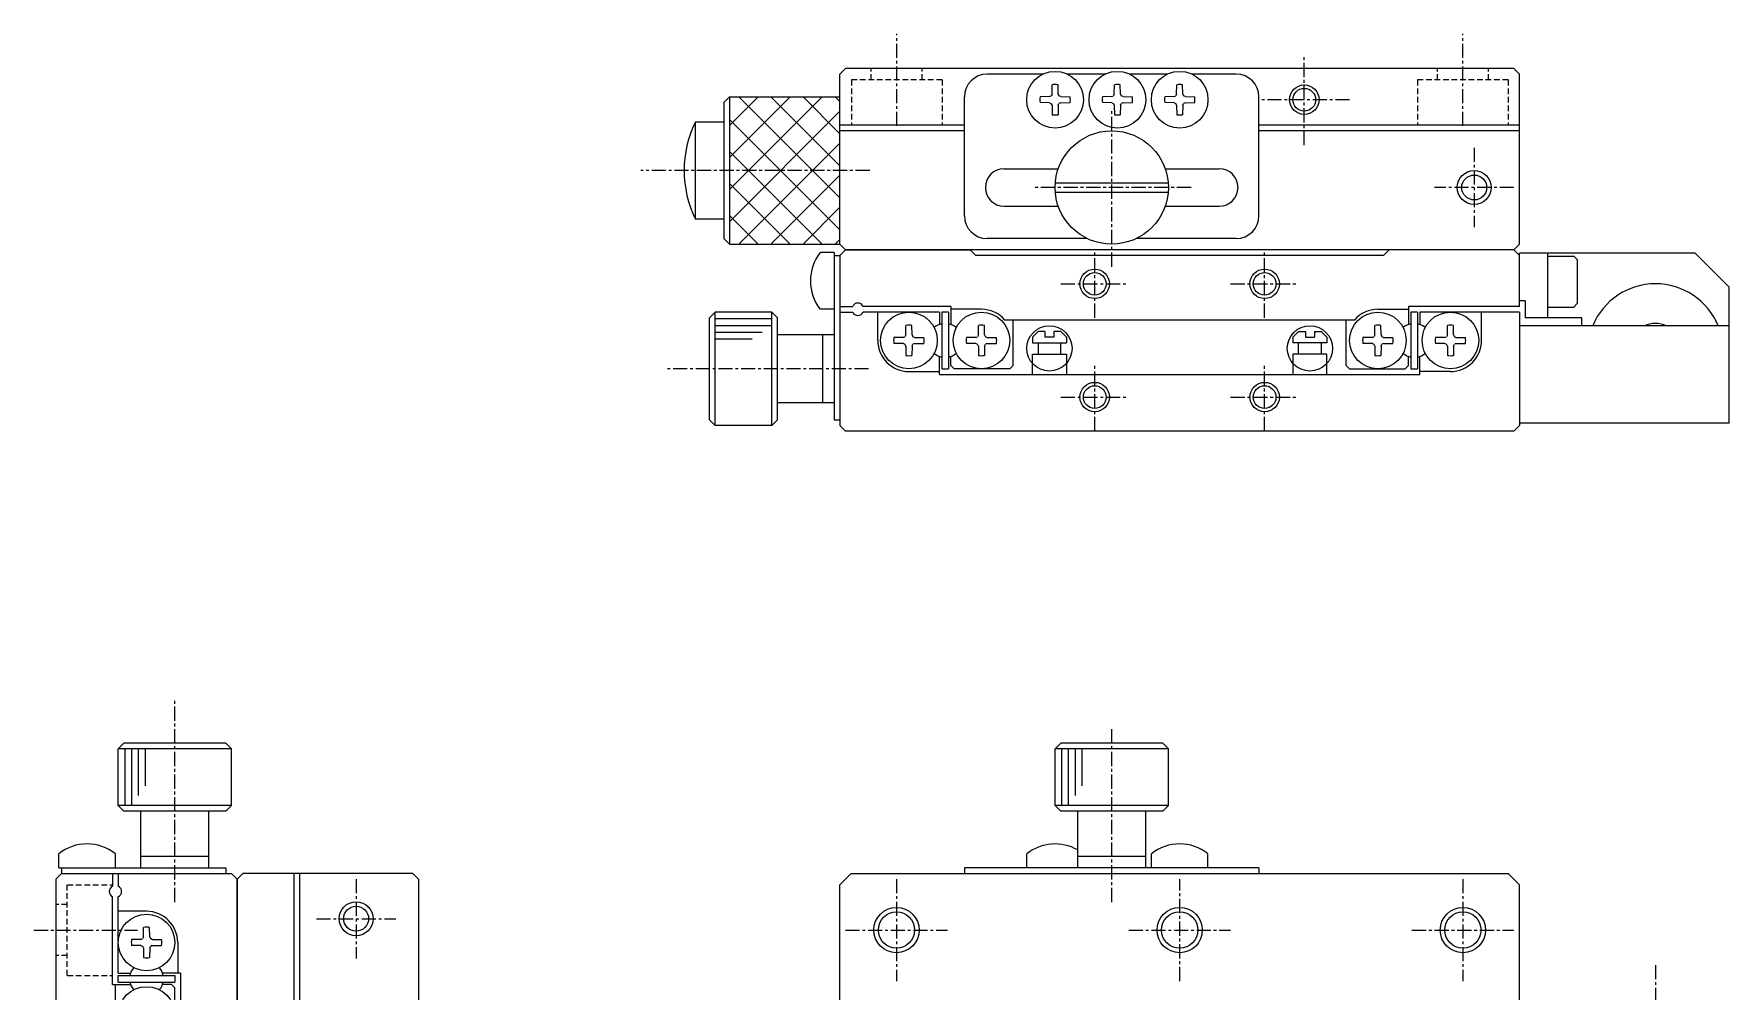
# Model space of a CAD drawing. Extents: x 119 to 455, y 76 to 303.
# Drawn here: x 119.4 to 269.1, y 219 to 303.5 of the extents above; entities that cross this region are included whole.
import ezdxf

# ---------------------------------------------------------------- set-up
doc = ezdxf.new("R2010")
doc.units = 0
doc.linetypes.add('CENTER', pattern=[2, 1.25, -0.25, 0.25, -0.25])
doc.linetypes.add('DASHED', pattern=[0.75, 0.5, -0.25])
doc.layers.get('0').update_dxf_attribs({"linetype": 'CONTINUOUS'})
doc.layers.add('CENTER', color=1, linetype='CENTER')

msp = doc.modelspace()

# ---------------------------------------------------------------- linework, layer by layer
at = {"color": 7, "linetype": 'CONTINUOUS'}
for p, q in [((191.05, 300.43), (190.55, 299.93)), ((190.55, 284.93), (190.55, 299.93)), ((250.05, 300.43), (191.05, 300.43)), ((208.46, 299.93), (203.55, 299.93)), ((213.96, 299.93), (210.64, 299.93)), ((219.46, 299.93), (216.14, 299.93)), ((225.55, 299.93), (221.64, 299.93)), ((250.05, 300.43), (250.55, 299.93)), ((250.55, 284.93), (250.55, 299.93)), ((180.8, 297.93), (180.3, 297.43)), ((180.8, 297.93), (190.55, 297.93)), ((180.8, 297.93), (180.8, 284.93)), ((201.55, 287.43), (201.55, 297.93)), ((209.05, 297.95), (208.23, 297.94)), ((209.05, 297.95), (209.22, 298.03)), ((209.28, 298.16), (209.22, 298.03)), ((209.28, 298.16), (209.29, 299)), ((209.83, 298.16), (209.81, 299)), ((209.83, 298.16), (209.89, 298.03)), ((210.05, 297.95), (209.89, 298.03)), ((210.05, 297.95), (210.88, 297.94)), ((214.55, 297.95), (213.73, 297.94)), ((214.55, 297.95), (214.72, 298.03)), ((214.78, 298.16), (214.72, 298.03)), ((214.78, 298.16), (214.79, 299)), ((215.33, 298.16), (215.31, 299)), ((215.33, 298.16), (215.39, 298.03)), ((215.55, 297.95), (215.39, 298.03)), ((215.55, 297.95), (216.38, 297.94)), ((220.05, 297.95), (219.23, 297.94)), ((220.05, 297.95), (220.22, 298.03)), ((220.28, 298.16), (220.22, 298.03)), ((220.28, 298.16), (220.29, 299)), ((220.83, 298.16), (220.81, 299)), ((220.83, 298.16), (220.89, 298.03)), ((221.05, 297.95), (220.89, 298.03)), ((221.05, 297.95), (221.88, 297.94)), ((227.55, 287.43), (227.55, 297.93)), ((180.3, 297.43), (180.3, 285.43)), ((209.05, 297.4), (208.23, 297.42)), ((209.05, 297.4), (209.22, 297.33)), ((209.28, 297.2), (209.22, 297.33)), ((209.28, 297.2), (209.29, 296.35)), ((209.83, 297.2), (209.81, 296.35)), ((209.83, 297.2), (209.89, 297.33)), ((210.05, 297.4), (209.89, 297.33)), ((210.05, 297.4), (210.88, 297.42)), ((214.55, 297.4), (213.73, 297.42)), ((214.55, 297.4), (214.72, 297.33)), ((214.78, 297.2), (214.72, 297.33)), ((214.78, 297.2), (214.79, 296.35)), ((215.33, 297.2), (215.31, 296.35)), ((215.33, 297.2), (215.39, 297.33)), ((215.55, 297.4), (215.39, 297.33)), ((215.55, 297.4), (216.38, 297.42)), ((220.05, 297.4), (219.23, 297.42)), ((220.05, 297.4), (220.22, 297.33)), ((220.28, 297.2), (220.22, 297.33)), ((220.28, 297.2), (220.29, 296.35)), ((220.83, 297.2), (220.81, 296.35)), ((220.83, 297.2), (220.89, 297.33)), ((221.05, 297.4), (220.89, 297.33)), ((221.05, 297.4), (221.88, 297.42)), ((177.8, 295.73), (180.3, 295.73)), ((177.8, 287.13), (177.8, 295.73)), ((201.55, 295.43), (190.55, 295.43)), ((201.55, 294.93), (190.55, 294.93)), ((250.55, 295.43), (227.55, 295.43)), ((250.55, 294.93), (227.55, 294.93)), ((205.05, 291.58), (209.83, 291.58)), ((209.57, 290.33), (219.54, 290.33)), ((219.27, 291.58), (224.05, 291.58)), ((209.57, 289.53), (219.54, 289.53)), ((205.05, 288.28), (209.83, 288.28)), ((219.27, 288.28), (224.05, 288.28)), ((180.3, 287.13), (177.8, 287.13)), ((180.3, 285.43), (180.8, 284.93)), ((180.8, 284.93), (190.55, 284.93)), ((190.55, 284.93), (191.05, 284.43)), ((191.05, 284.43), (190.55, 283.93)), ((250.05, 284.43), (191.05, 284.43)), ((191.05, 284.43), (202.05, 284.43)), ((202.05, 284.43), (202.55, 283.93)), ((212.37, 285.43), (203.55, 285.43)), ((225.55, 285.43), (216.73, 285.43)), ((238.55, 283.93), (239.05, 284.43)), ((250.05, 284.43), (239.05, 284.43)), ((250.05, 284.43), (250.55, 284.93)), ((250.05, 284.43), (250.55, 283.93)), ((190.05, 284.18), (188.83, 284.18)), ((190.05, 284.18), (190.05, 269.43)), ((190.05, 283.93), (190.55, 283.93)), ((190.55, 283.93), (190.55, 268.93)), ((238.55, 283.93), (202.55, 283.93)), ((266.05, 284.13), (250.55, 284.13)), ((250.55, 279.43), (250.55, 284.13)), ((253.05, 278.43), (253.05, 284.13)), ((253.05, 283.88), (255.35, 283.88)), ((255.65, 283.58), (255.35, 283.88)), ((255.65, 283.58), (255.65, 279.68)), ((266.05, 284.13), (269.05, 281.13)), ((251.05, 279.93), (250.55, 279.93)), ((251.05, 279.93), (251.05, 278.43)), ((269.05, 269.13), (269.05, 281.13)), ((179.55, 278.93), (179.05, 278.43)), ((179.05, 269.43), (179.05, 278.43)), ((179.55, 268.93), (179.55, 278.93)), ((184.55, 278.93), (179.55, 278.93)), ((184.55, 268.93), (184.55, 278.93)), ((185.05, 278.43), (184.55, 278.93)), ((185.05, 269.43), (185.05, 278.43)), ((190.05, 279.18), (188.83, 279.18)), ((190.55, 279.43), (191.69, 279.43)), ((190.55, 278.93), (191.69, 278.93)), ((200.35, 279.43), (192.61, 279.43)), ((199.35, 278.93), (192.61, 278.93)), ((193.9, 276.43), (193.9, 278.93)), ((199.35, 278.93), (199.35, 277.84)), ((200.15, 278.93), (199.55, 278.93)), ((199.55, 278.93), (199.55, 273.93)), ((200.15, 278.93), (200.15, 273.93)), ((200.35, 279.43), (200.35, 277.84)), ((203.05, 279.18), (200.35, 279.18)), ((238.05, 279.18), (240.75, 279.18)), ((240.75, 279.43), (240.75, 277.84)), ((250.55, 279.43), (240.75, 279.43)), ((241.55, 278.93), (240.95, 278.93)), ((240.95, 278.93), (240.95, 273.93)), ((241.55, 278.93), (241.55, 273.93)), ((241.75, 278.93), (241.75, 277.84)), ((250.55, 278.93), (241.75, 278.93)), ((247.2, 276.43), (247.2, 278.93)), ((250.55, 278.93), (250.55, 268.93)), ((256.05, 278.43), (251.05, 278.43)), ((253.05, 279.38), (255.35, 279.38)), ((255.35, 279.38), (255.65, 279.68)), ((256.05, 277.73), (256.05, 278.43)), ((190.05, 276.93), (185.05, 276.93)), ((189.05, 270.93), (189.05, 276.93)), ((196.38, 276.93), (196.3, 276.76)), ((196.38, 276.93), (196.39, 277.75)), ((196.93, 276.93), (196.91, 277.75)), ((196.93, 276.93), (197, 276.76)), ((202.78, 276.93), (202.7, 276.76)), ((202.78, 276.93), (202.79, 277.75)), ((203.33, 276.93), (203.31, 277.75)), ((203.33, 276.93), (203.4, 276.76)), ((235.97, 278.23), (205.13, 278.23)), ((205.85, 274.23), (205.85, 278.23)), ((207.55, 276.73), (208.05, 277.23)), ((208.65, 277.23), (208.05, 277.23)), ((208.65, 277.23), (208.65, 276.73)), ((210.05, 277.23), (209.45, 277.23)), ((209.45, 277.23), (209.45, 276.73)), ((210.55, 276.73), (210.05, 277.23)), ((230.55, 276.73), (231.05, 277.23)), ((231.05, 277.23), (231.65, 277.23)), ((231.65, 277.23), (231.65, 276.73)), ((232.45, 277.23), (233.05, 277.23)), ((232.45, 277.23), (232.45, 276.73)), ((233.55, 276.73), (233.05, 277.23)), ((235.25, 274.23), (235.25, 278.23)), ((237.78, 276.93), (237.7, 276.76)), ((237.78, 276.93), (237.79, 277.75)), ((238.33, 276.93), (238.31, 277.75)), ((238.33, 276.93), (238.4, 276.76)), ((244.18, 276.93), (244.1, 276.76)), ((244.18, 276.93), (244.19, 277.75)), ((244.73, 276.93), (244.71, 277.75)), ((244.73, 276.93), (244.8, 276.76)), ((269.05, 277.73), (250.55, 277.73)), ((196.17, 276.7), (195.33, 276.69)), ((196.17, 276.15), (195.33, 276.17)), ((196.17, 276.7), (196.3, 276.76)), ((196.17, 276.15), (196.3, 276.09)), ((196.38, 275.93), (196.3, 276.09)), ((196.38, 275.93), (196.39, 275.1)), ((196.93, 275.93), (196.91, 275.1)), ((196.93, 275.93), (197, 276.09)), ((197.13, 276.7), (197, 276.76)), ((197.13, 276.15), (197, 276.09)), ((197.13, 276.7), (197.98, 276.69)), ((197.13, 276.15), (197.98, 276.17)), ((202.57, 276.7), (201.73, 276.69)), ((202.57, 276.15), (201.73, 276.17)), ((202.57, 276.7), (202.7, 276.76)), ((202.57, 276.15), (202.7, 276.09)), ((202.78, 275.93), (202.7, 276.09)), ((202.78, 275.93), (202.79, 275.1)), ((203.33, 275.93), (203.31, 275.1)), ((203.33, 275.93), (203.4, 276.09)), ((203.53, 276.7), (203.4, 276.76)), ((203.53, 276.15), (203.4, 276.09)), ((203.53, 276.7), (204.38, 276.69)), ((203.53, 276.15), (204.38, 276.17)), ((207.55, 276.73), (207.55, 276.23)), ((207.55, 276.23), (210.55, 276.23)), ((208.05, 276.23), (208.05, 275.23)), ((209.45, 276.73), (208.65, 276.73)), ((210.05, 275.23), (210.05, 276.23)), ((210.55, 276.73), (210.55, 276.23)), ((230.55, 276.73), (230.55, 276.23)), ((233.55, 276.23), (230.55, 276.23)), ((231.05, 275.23), (231.05, 276.23)), ((231.65, 276.73), (232.45, 276.73)), ((233.05, 276.23), (233.05, 275.23)), ((233.55, 276.73), (233.55, 276.23)), ((237.57, 276.7), (236.73, 276.69)), ((237.57, 276.15), (236.73, 276.17)), ((237.57, 276.7), (237.7, 276.76)), ((237.57, 276.15), (237.7, 276.09)), ((237.78, 275.93), (237.7, 276.09)), ((237.78, 275.93), (237.79, 275.1)), ((238.33, 275.93), (238.31, 275.1)), ((238.33, 275.93), (238.4, 276.09)), ((238.53, 276.7), (238.4, 276.76)), ((238.53, 276.15), (238.4, 276.09)), ((238.53, 276.7), (239.38, 276.69)), ((238.53, 276.15), (239.38, 276.17)), ((243.97, 276.7), (243.13, 276.69)), ((243.97, 276.15), (243.13, 276.17)), ((243.97, 276.7), (244.1, 276.76)), ((243.97, 276.15), (244.1, 276.09)), ((244.18, 275.93), (244.1, 276.09)), ((244.18, 275.93), (244.19, 275.1)), ((244.73, 275.93), (244.71, 275.1)), ((244.73, 275.93), (244.8, 276.09)), ((244.93, 276.7), (244.8, 276.76)), ((244.93, 276.15), (244.8, 276.09)), ((244.93, 276.7), (245.78, 276.69)), ((244.93, 276.15), (245.78, 276.17)), ((199.35, 273.43), (199.35, 275.01)), ((199.55, 273.93), (200.15, 273.93)), ((200.35, 274.23), (200.35, 275.01)), ((200.35, 274.23), (200.65, 273.93)), ((205.55, 273.93), (200.65, 273.93)), ((205.85, 274.23), (205.55, 273.93)), ((207.55, 275.23), (210.55, 275.23)), ((207.55, 273.43), (207.55, 275.23)), ((210.55, 275.23), (210.55, 273.43)), ((233.55, 275.23), (230.55, 275.23)), ((230.55, 275.23), (230.55, 273.43)), ((233.55, 273.43), (233.55, 275.23)), ((235.25, 274.23), (235.55, 273.93)), ((235.55, 273.93), (240.45, 273.93)), ((240.75, 274.23), (240.45, 273.93)), ((240.75, 274.23), (240.75, 275.01)), ((240.95, 273.93), (241.55, 273.93)), ((241.75, 273.43), (241.75, 275.01)), ((196.65, 273.68), (199.35, 273.68)), ((199.35, 273.43), (241.75, 273.43)), ((244.45, 273.68), (241.75, 273.68)), ((190.05, 270.93), (185.05, 270.93)), ((179.05, 269.43), (179.55, 268.93)), ((184.55, 268.93), (185.05, 269.43)), ((190.05, 269.43), (190.55, 269.43)), ((184.55, 268.93), (179.55, 268.93)), ((190.55, 268.93), (191.05, 268.43)), ((250.05, 268.43), (191.05, 268.43)), ((250.55, 268.93), (250.05, 268.43)), ((269.05, 269.13), (250.55, 269.13)), ((126.85, 240.39), (127.35, 240.89)), ((136.85, 240.39), (126.85, 240.39)), ((126.85, 235.39), (126.85, 240.39)), ((136.35, 240.89), (127.35, 240.89)), ((136.35, 240.89), (136.85, 240.39)), ((136.85, 235.39), (136.85, 240.39)), ((209.55, 240.39), (210.05, 240.89)), ((219.55, 240.39), (209.55, 240.39)), ((209.55, 235.39), (209.55, 240.39)), ((219.05, 240.89), (210.05, 240.89)), ((219.05, 240.89), (219.55, 240.39)), ((219.55, 235.39), (219.55, 240.39)), ((136.85, 235.39), (126.85, 235.39)), ((127.35, 234.89), (126.85, 235.39)), ((136.85, 235.39), (136.35, 234.89)), ((219.55, 235.39), (209.55, 235.39)), ((210.05, 234.89), (209.55, 235.39)), ((219.55, 235.39), (219.05, 234.89)), ((136.35, 234.89), (127.35, 234.89)), ((128.85, 229.89), (128.85, 234.89)), ((134.85, 229.89), (134.85, 234.89)), ((219.05, 234.89), (210.05, 234.89)), ((211.55, 229.89), (211.55, 234.89)), ((217.55, 229.89), (217.55, 234.89)), ((121.6, 229.89), (121.6, 231.11)), ((126.6, 229.89), (126.6, 231.11)), ((134.85, 230.89), (128.85, 230.89)), ((207.05, 229.89), (207.05, 231.11)), ((217.55, 230.89), (211.55, 230.89)), ((218.05, 229.89), (218.05, 231.11)), ((223.05, 229.89), (223.05, 231.11)), ((121.35, 228.89), (121.85, 229.39)), ((121.6, 229.89), (136.35, 229.89)), ((121.85, 229.89), (121.85, 229.39)), ((121.85, 229.39), (136.85, 229.39)), ((126.35, 229.39), (126.35, 228.25)), ((126.85, 229.39), (126.85, 228.25)), ((136.35, 229.89), (136.35, 229.39)), ((136.85, 229.39), (137.35, 228.89)), ((137.35, 228.89), (137.85, 229.39)), ((152.85, 229.39), (137.85, 229.39)), ((142.35, 229.39), (142.35, 206.39)), ((142.85, 229.39), (142.85, 206.39)), ((153.35, 228.89), (152.85, 229.39)), ((191.55, 229.39), (190.55, 228.39)), ((191.55, 229.39), (249.55, 229.39)), ((227.55, 229.89), (201.55, 229.89)), ((201.55, 229.89), (201.55, 229.39)), ((227.55, 229.89), (227.55, 229.39)), ((250.55, 228.39), (249.55, 229.39)), ((121.35, 228.89), (121.35, 217.89)), ((137.35, 169.89), (137.35, 228.89)), ((137.35, 228.89), (137.35, 217.89)), ((153.35, 228.89), (153.35, 169.89)), ((190.55, 170.39), (190.55, 228.39)), ((250.55, 170.39), (250.55, 228.39)), ((126.35, 219.59), (126.35, 227.33)), ((126.85, 220.59), (126.85, 227.33)), ((129.35, 226.04), (126.85, 226.04)), ((129.08, 223.77), (129.09, 224.61)), ((129.63, 223.77), (129.61, 224.61)), ((128.85, 223.56), (128.03, 223.55)), ((128.85, 223.01), (128.03, 223.03)), ((128.85, 223.56), (129.02, 223.64)), ((128.85, 223.01), (129.02, 222.94)), ((129.08, 223.77), (129.02, 223.64)), ((129.63, 223.77), (129.69, 223.64)), ((129.85, 223.56), (129.69, 223.64)), ((129.85, 223.01), (129.69, 222.94)), ((129.85, 223.56), (130.68, 223.55)), ((129.85, 223.01), (130.68, 223.03)), ((132.1, 223.29), (132.1, 220.59)), ((129.08, 222.81), (129.02, 222.94)), ((129.08, 222.81), (129.09, 221.96)), ((129.63, 222.81), (129.61, 221.96)), ((129.63, 222.81), (129.69, 222.94)), ((126.85, 220.59), (127.94, 220.59)), ((126.85, 219.79), (126.85, 220.39)), ((126.85, 220.39), (131.85, 220.39)), ((132.35, 220.59), (130.77, 220.59)), ((131.85, 220.39), (131.85, 219.79)), ((132.35, 220.59), (132.35, 178.19)), ((126.35, 219.59), (127.94, 219.59)), ((126.6, 216.89), (126.6, 219.59)), ((126.85, 219.79), (131.85, 219.79)), ((131.55, 219.59), (130.77, 219.59)), ((131.55, 219.59), (131.85, 219.29)), ((131.85, 214.39), (131.85, 219.29))]:
    msp.add_line(p, q, dxfattribs=at)
at = {"color": 3, "linetype": 'DASHED'}
for p, q in [((199.58, 299.43), (191.58, 299.43)), ((191.58, 299.43), (191.58, 295.43)), ((193.33, 299.43), (193.33, 300.43)), ((197.83, 299.43), (197.83, 300.43)), ((199.58, 299.43), (199.58, 295.43)), ((241.55, 299.43), (241.55, 295.43)), ((249.55, 299.43), (241.55, 299.43)), ((243.3, 299.43), (243.3, 300.43)), ((247.8, 299.43), (247.8, 300.43)), ((249.55, 299.43), (249.55, 295.43)), ((122.35, 220.39), (122.35, 228.39)), ((122.36, 228.39), (126.35, 228.39)), ((122.35, 226.64), (121.35, 226.64)), ((122.35, 222.14), (121.35, 222.14)), ((122.36, 220.39), (126.35, 220.39))]:
    msp.add_line(p, q, dxfattribs=at)
at = {"color": 3, "linetype": 'CONTINUOUS'}
for p, q in [((188.99, 297.93), (180.8, 289.74)), ((186.16, 297.93), (180.8, 292.57)), ((183.33, 297.93), (180.8, 295.4)), ((181.64, 297.93), (190.55, 289.02)), ((184.47, 297.93), (190.55, 291.85)), ((187.3, 297.93), (190.55, 294.68)), ((190.13, 297.93), (190.55, 297.51)), ((190.55, 296.66), (180.8, 286.91)), ((180.8, 295.94), (190.55, 286.19)), ((190.55, 293.84), (181.64, 284.93)), ((180.8, 293.12), (188.99, 284.93)), ((190.55, 291.01), (184.47, 284.93)), ((180.8, 290.29), (186.16, 284.93)), ((180.8, 287.46), (183.33, 284.93)), ((190.55, 288.18), (187.3, 284.93)), ((190.55, 285.35), (190.13, 284.93)), ((184.55, 278.33), (179.55, 278.33)), ((184.55, 277.73), (179.55, 277.73)), ((183.69, 277.13), (179.55, 277.13)), ((182.82, 276.53), (179.55, 276.53)), ((127.45, 235.39), (127.45, 240.39)), ((128.05, 235.39), (128.05, 240.39)), ((128.65, 236.25), (128.65, 240.39)), ((129.25, 237.12), (129.25, 240.39)), ((210.15, 235.39), (210.15, 240.39)), ((210.75, 235.39), (210.75, 240.39)), ((211.35, 236.25), (211.35, 240.39)), ((211.95, 237.12), (211.95, 240.39))]:
    msp.add_line(p, q, dxfattribs=at)
at = {"color": 7, "linetype": 'CONTINUOUS'}
for centre, radius in [((209.55, 297.68), 2.5), ((215.05, 297.68), 2.5), ((220.55, 297.68), 2.5), ((231.55, 297.68), 1), ((214.55, 289.93), 5), ((246.55, 289.93), 1.1), ((213.05, 281.43), 1), ((228.05, 281.43), 1), ((196.65, 276.43), 2.5), ((203.05, 276.43), 2.5), ((238.05, 276.43), 2.5), ((244.45, 276.43), 2.5), ((213.05, 271.43), 1), ((228.05, 271.43), 1), ((147.85, 225.39), 1.1), ((195.55, 224.39), 1.6), ((220.55, 224.39), 1.6), ((245.55, 224.39), 1.6), ((129.35, 223.29), 2.5), ((129.35, 216.89), 2.5)]:
    msp.add_circle(centre, radius, dxfattribs=at)
at = {"color": 3, "linetype": 'CONTINUOUS'}
for centre, radius in [((231.55, 297.68), 1.3), ((246.55, 289.93), 1.5), ((213.05, 281.43), 1.3), ((228.05, 281.43), 1.3), ((209.05, 275.73), 2), ((232.05, 275.73), 2), ((213.05, 271.43), 1.3), ((228.05, 271.43), 1.3), ((147.85, 225.39), 1.5), ((195.55, 224.39), 2), ((220.55, 224.39), 2), ((245.55, 224.39), 2)]:
    msp.add_circle(centre, radius, dxfattribs=at)
at = {"color": 7, "linetype": 'CONTINUOUS'}
for centre, radius, start, end in [((203.55, 297.93), 2, 90, 180), ((225.55, 297.93), 2, 0, 90), ((209.55, 297.68), 1.35, 168.8959, 191.1041), ((209.55, 297.68), 1.35, 78.8959, 101.1041), ((209.55, 297.68), 1.35, 348.8959, 11.1041), ((215.05, 297.68), 1.35, 168.8959, 191.1041), ((215.05, 297.68), 1.35, 78.8959, 101.1041), ((215.05, 297.68), 1.35, 348.8959, 11.1041), ((220.55, 297.68), 1.35, 168.8959, 191.1041), ((220.55, 297.68), 1.35, 78.8959, 101.1041), ((220.55, 297.68), 1.35, 348.8959, 11.1041), ((209.55, 297.68), 1.35, 258.8959, 281.1041), ((215.05, 297.68), 1.35, 258.8959, 281.1041), ((220.55, 297.68), 1.35, 258.8959, 281.1041), ((186.55, 291.43), 9.75, 153.8162, 206.1838), ((205.05, 289.93), 1.65, 90, 270), ((224.05, 289.93), 1.65, 270, 90), ((203.55, 287.43), 2, 180, 270), ((225.55, 287.43), 2, 270, 0), ((191.95, 281.68), 4, 141.3178, 218.6822), ((262.55, 275.43), 6, 22.5403, 157.4597), ((192.15, 279.23), 0.5, 23.5782, 156.4218), ((192.15, 279.13), 0.5, 203.5782, 336.4218), ((203.05, 276.43), 2.75, 40.8851, 90), ((238.05, 276.43), 2.75, 90, 139.1149), ((196.65, 276.43), 1.35, 78.8959, 101.1041), ((199.85, 276.43), 1.5, 101.537, 130.5416), ((199.85, 276.43), 1.5, 49.4584, 78.463), ((203.05, 276.43), 1.35, 78.8959, 101.1041), ((238.05, 276.43), 1.35, 78.8959, 101.1041), ((241.25, 276.43), 1.5, 101.537, 130.5416), ((241.25, 276.43), 1.5, 49.4584, 78.463), ((244.45, 276.43), 1.35, 78.8959, 101.1041), ((262.55, 275.43), 2.5, 66.9261, 113.0739), ((196.65, 276.43), 2.75, 180, 270), ((196.65, 276.43), 1.35, 168.8959, 191.1041), ((196.65, 276.43), 1.35, 348.8959, 11.1041), ((203.05, 276.43), 1.35, 168.8959, 191.1041), ((203.05, 276.43), 1.35, 348.8959, 11.1041), ((238.05, 276.43), 1.35, 168.8959, 191.1041), ((238.05, 276.43), 1.35, 348.8959, 11.1041), ((244.45, 276.43), 1.35, 168.8959, 191.1041), ((244.45, 276.43), 2.75, 270, 0), ((244.45, 276.43), 1.35, 348.8959, 11.1041), ((196.65, 276.43), 1.35, 258.8959, 281.1041), ((199.85, 276.43), 1.5, 229.4584, 258.463), ((199.85, 276.43), 1.5, 281.5369, 310.5416), ((203.05, 276.43), 1.35, 258.8959, 281.1041), ((238.05, 276.43), 1.35, 258.8959, 281.1041), ((241.25, 276.43), 1.5, 229.4584, 258.463), ((241.25, 276.43), 1.5, 281.5369, 310.5416), ((244.45, 276.43), 1.35, 258.8959, 281.1041), ((124.1, 227.99), 4, 51.3178, 128.6822), ((209.55, 227.99), 4, 60, 128.6822), ((220.55, 227.99), 4, 51.3178, 128.6822), ((126.55, 227.79), 0.5, 113.5782, 246.4218), ((126.65, 227.79), 0.5, 293.5782, 66.4218), ((129.35, 223.29), 2.75, 0, 90), ((129.35, 223.29), 1.35, 78.8959, 101.1041), ((129.35, 223.29), 1.35, 168.8959, 191.1041), ((129.35, 223.29), 1.35, 348.8959, 11.1041), ((129.35, 223.29), 1.35, 258.8959, 281.1041), ((129.35, 220.09), 1.5, 139.4584, 168.463), ((129.35, 220.09), 1.5, 11.537, 40.5416), ((129.35, 220.09), 1.5, 191.537, 220.5416), ((129.35, 220.09), 1.5, 319.4584, 348.4631)]:
    msp.add_arc(centre, radius, start, end, dxfattribs=at)
at = {"layer": 'CENTER', "color": 1, "linetype": 'CENTER'}
for p, q in [((195.58, 295.37), (195.58, 303.49)), ((245.55, 295.37), (245.55, 303.49)), ((231.55, 293.68), (231.55, 301.68)), ((214.55, 282.93), (214.55, 296.93)), ((235.55, 297.68), (227.55, 297.68)), ((246.55, 293.43), (246.55, 286.43)), ((193.19, 291.43), (172.97, 291.43)), ((221.55, 289.93), (207.55, 289.93)), ((250.05, 289.93), (243.05, 289.93)), ((213.05, 278.43), (213.05, 284.43)), ((228.05, 278.43), (228.05, 284.43)), ((210.05, 281.43), (216.05, 281.43)), ((225.05, 281.43), (231.05, 281.43)), ((193.08, 273.93), (175.18, 273.93)), ((213.05, 268.43), (213.05, 274.43)), ((228.05, 268.43), (228.05, 274.43)), ((210.05, 271.43), (216.05, 271.43)), ((225.05, 271.43), (231.05, 271.43)), ((131.85, 226.86), (131.85, 244.76)), ((214.55, 226.86), (214.55, 242.34)), ((147.85, 228.89), (147.85, 221.89)), ((195.55, 228.89), (195.55, 219.89)), ((220.55, 219.89), (220.55, 228.89)), ((245.55, 228.89), (245.55, 219.89)), ((144.35, 225.39), (151.35, 225.39)), ((119.4, 224.39), (128.55, 224.39)), ((191.05, 224.39), (200.05, 224.39)), ((216.05, 224.39), (225.05, 224.39)), ((241.05, 224.39), (250.05, 224.39)), ((262.55, 221.29), (262.55, 151.81))]:
    msp.add_line(p, q, dxfattribs=at)

doc.saveas('drawing.dxf')
